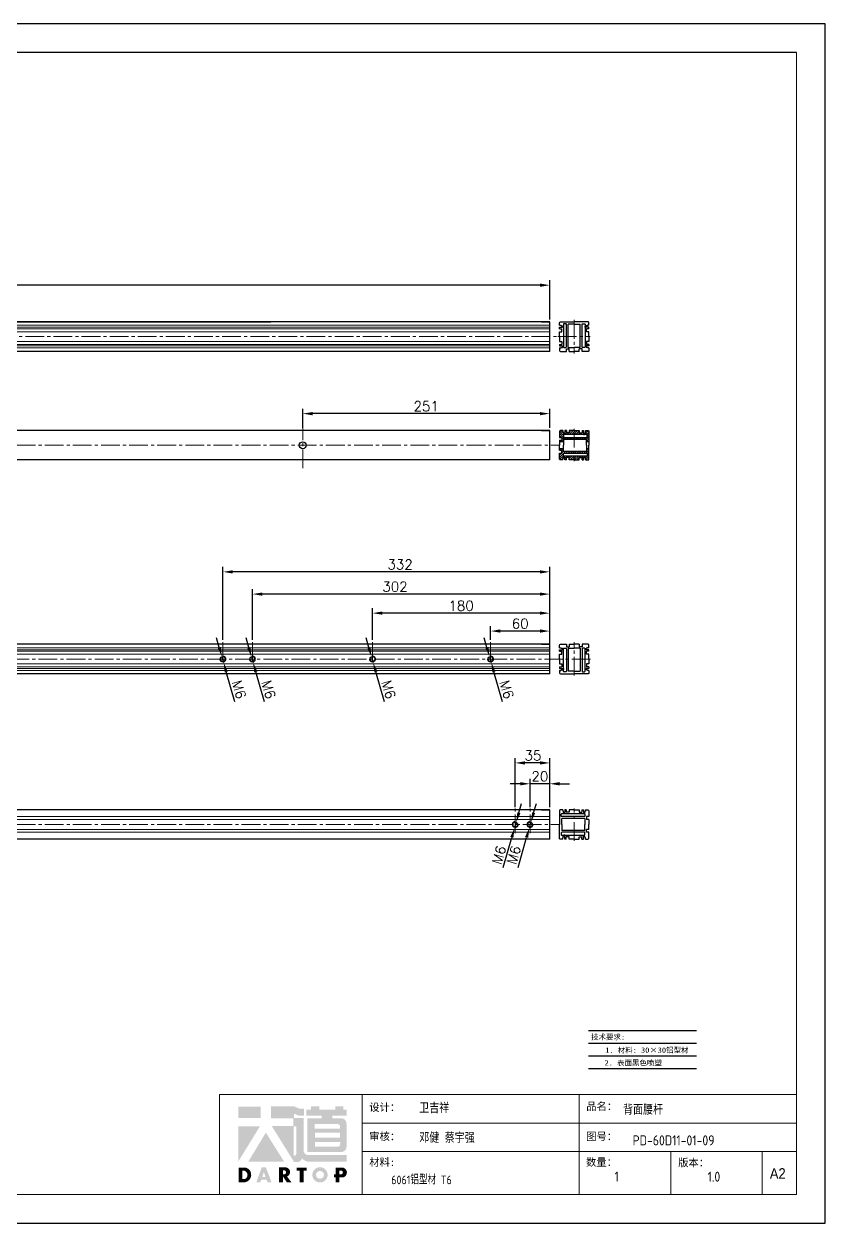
# Model space of a CAD drawing. Header units: millimetres. Extents: x -30327 to 34858, y 4015 to 75103.
# Drawn here: x 9854 to 10668, y 60062 to 61281 of the extents above; entities that cross this region are included whole.
import ezdxf
from ezdxf.enums import TextEntityAlignment as Align

# ---------------------------------------------------------------- set-up
doc = ezdxf.new("R2010")
doc.units = ezdxf.units.MM
doc.linetypes.add('CENTER2', pattern=[28.575, 19.05, -3.175, 3.175, -3.175])
doc.layers.add('A-TITLEBLOCK', color=7, linetype='Continuous', lineweight=18)
doc.layers.add('cen', color=1, linetype='CENTER2', lineweight=9)
for name, color, linetype in [('print', 30, 'Continuous'), ('red', 1, 'CENTER2'), ('yellow', 2, 'Continuous')]:
    doc.layers.add(name, color=color, linetype=linetype)
doc.styles.add('GB', font='GBENOR.SHX', dxfattribs={"bigfont": 'gbcbig.shx'})
doc.styles.add('HZ', font='')
doc.styles.add('SLDTEXTSTYLE0', font='simfang.ttf', dxfattribs={"bigfont": 'bigfont'})
doc.styles.add('SLDTEXTSTYLE1', font='Gothic.ttf', dxfattribs={"width": 0.913})
doc.styles.get("Standard").update_dxf_attribs({"font": 'txt', "bigfont": 'gbcbig.shx'})
doc.styles.get('HZ').set_extended_font_data('SimSun')
doc.dimstyles.new('1-4', dxfattribs={"dimscale": 4, "dimtxt": 2.5, "dimasz": 2.5, "dimexe": 1.25, "dimexo": 0.625, "dimtad": 1, "dimdsep": 46, "dimtxsty": 'Standard', "dimcen": 2.5, "dimadec": 0, "dimazin": 0, "dimtfac": 1, "dimtmove": 0, "dimatfit": 3, "dimfxl": 0, "dimarcsym": 0})

# ---------------------------------------------------------------- blocks, each defined once
blk = doc.blocks.new('*D441')
at = {"layer": 'Defpoints', "color": 0, "transparency": 16777216}
for p in [(9229.3, 61015.7), (10388.3, 60978.4), (9229.3, 60974.9)]:
    blk.add_point(p, dxfattribs=at)
at = {"layer": 'yellow', "color": 0, "lineweight": -2, "transparency": 16777216}
for p, q in [((9229.3, 60977.4), (9229.3, 61020.7)), ((10378.3, 61015.7), (9239.3, 61015.7)), ((10388.3, 60980.9), (10388.3, 61020.7))]:
    blk.add_line(p, q, dxfattribs=at)
at = {"layer": 'yellow', "color": 0, "transparency": 16777216}
for points in [[(9239.3, 61017.4), (9239.3, 61014), (9229.3, 61015.7)], [(10378.3, 61017.4), (10378.3, 61014), (10388.3, 61015.7)]]:
    blk.add_solid(points, dxfattribs=at)
at = {"layer": 'yellow', "color": 0, "lineweight": 9, "transparency": 16777216, "insert": (9740.1, 61029.9), "char_height": 10, "attachment_point": 5}
blk.add_mtext('1159\\S-0.3^ -0.5;', dxfattribs=at)
blk = doc.blocks.new('*D442')
at = {"layer": 'Defpoints', "color": 0, "transparency": 16777216}
for p in [(10368.3, 60508.7), (10368.3, 60482.3), (10388.3, 60482.3)]:
    blk.add_point(p, dxfattribs=at)
at = {"layer": 'yellow', "color": 0, "lineweight": -2, "transparency": 16777216}
for p, q in [((10368.3, 60484.8), (10368.3, 60513.7)), ((10388.3, 60484.8), (10388.3, 60513.7)), ((10358.3, 60508.7), (10348.3, 60508.7)), ((10388.3, 60508.7), (10368.3, 60508.7)), ((10398.3, 60508.7), (10408.3, 60508.7))]:
    blk.add_line(p, q, dxfattribs=at)
at = {"layer": 'yellow', "color": 0, "transparency": 16777216}
for points in [[(10358.3, 60510.4), (10358.3, 60507), (10368.3, 60508.7)], [(10398.3, 60510.4), (10398.3, 60507), (10388.3, 60508.7)]]:
    blk.add_solid(points, dxfattribs=at)
at = {"layer": 'yellow', "color": 0, "lineweight": 9, "transparency": 16777216, "insert": (10378.3, 60516.2), "char_height": 10, "attachment_point": 5}
blk.add_mtext('20', dxfattribs=at)
blk = doc.blocks.new('*D444')
at = {"layer": 'Defpoints', "color": 0, "transparency": 16777216}
for p in [(10137.3, 60885.1), (10137.3, 60868), (10388.3, 60868)]:
    blk.add_point(p, dxfattribs=at)
at = {"layer": 'yellow', "color": 0, "lineweight": -2, "transparency": 16777216}
for p, q in [((10137.3, 60870.5), (10137.3, 60890.1)), ((10378.3, 60885.1), (10147.3, 60885.1)), ((10388.3, 60870.5), (10388.3, 60890.1))]:
    blk.add_line(p, q, dxfattribs=at)
at = {"layer": 'yellow', "color": 0, "transparency": 16777216}
for points in [[(10147.3, 60886.7), (10147.3, 60883.4), (10137.3, 60885.1)], [(10378.3, 60886.7), (10378.3, 60883.4), (10388.3, 60885.1)]]:
    blk.add_solid(points, dxfattribs=at)
at = {"layer": 'yellow', "color": 0, "lineweight": 9, "transparency": 16777216, "insert": (10262.8, 60892.6), "char_height": 10, "attachment_point": 5}
blk.add_mtext('251', dxfattribs=at)
blk = doc.blocks.new('*D448')
at = {"layer": 'Defpoints', "color": 0, "transparency": 16777216}
for p in [(10369.3, 60469.5), (10367.6, 60463.8)]:
    blk.add_point(p, dxfattribs=at)
at = {"layer": 'yellow', "color": 0, "lineweight": -2, "transparency": 16777216}
for p, q in [((10372, 60479.1), (10374.8, 60488.8)), ((10369.3, 60469.5), (10367.6, 60463.8)), ((10356.1, 60423.7), (10364.8, 60454.2))]:
    blk.add_line(p, q, dxfattribs=at)
at = {"layer": 'yellow', "color": 0, "transparency": 16777216}
for points in [[(10370.4, 60479.6), (10373.6, 60478.7), (10369.3, 60469.5)], [(10363.2, 60454.6), (10366.4, 60453.7), (10367.6, 60463.8)]]:
    blk.add_solid(points, dxfattribs=at)
at = {"layer": 'yellow', "color": 0, "lineweight": 9, "transparency": 16777216, "insert": (10351.8, 60436.2), "char_height": 10, "attachment_point": 5, "rotation": 73.9112}
blk.add_mtext('M6', dxfattribs=at)
blk = doc.blocks.new('*D453')
at = {"layer": 'Defpoints', "color": 0, "transparency": 16777216}
for p in [(10086.3, 60701.6), (10086.3, 60652.7), (10388.3, 60650.6)]:
    blk.add_point(p, dxfattribs=at)
at = {"layer": 'yellow', "color": 0, "lineweight": -2, "transparency": 16777216}
for p, q in [((10086.3, 60655.2), (10086.3, 60706.6)), ((10378.3, 60701.6), (10096.3, 60701.6)), ((10388.3, 60653.1), (10388.3, 60706.6))]:
    blk.add_line(p, q, dxfattribs=at)
at = {"layer": 'yellow', "color": 0, "transparency": 16777216}
for points in [[(10096.3, 60703.2), (10096.3, 60699.9), (10086.3, 60701.6)], [(10378.3, 60703.2), (10378.3, 60699.9), (10388.3, 60701.6)]]:
    blk.add_solid(points, dxfattribs=at)
at = {"layer": 'yellow', "color": 0, "lineweight": 9, "transparency": 16777216, "insert": (10231.1, 60709.1), "char_height": 10, "attachment_point": 5}
blk.add_mtext('302', dxfattribs=at)
blk = doc.blocks.new('*D454')
at = {"layer": 'Defpoints', "color": 0, "transparency": 16777216}
for p in [(10085.2, 60637.8), (10086.9, 60632)]:
    blk.add_point(p, dxfattribs=at)
at = {"layer": 'yellow', "color": 0, "lineweight": -2, "transparency": 16777216}
for p, q in [((10082.5, 60647.4), (10079.7, 60657)), ((10085.2, 60637.8), (10086.9, 60632)), ((10098.4, 60592), (10089.7, 60622.4))]:
    blk.add_line(p, q, dxfattribs=at)
at = {"layer": 'yellow', "color": 0, "transparency": 16777216}
for points in [[(10084.1, 60647.8), (10080.9, 60646.9), (10085.2, 60637.8)], [(10091.3, 60622.9), (10088.1, 60621.9), (10086.9, 60632)]]:
    blk.add_solid(points, dxfattribs=at)
at = {"layer": 'yellow', "color": 0, "lineweight": 9, "transparency": 16777216, "insert": (10102.6, 60604.5), "char_height": 10, "attachment_point": 5, "rotation": 286.0888}
blk.add_mtext('M6', dxfattribs=at)
blk = doc.blocks.new('*D455')
at = {"layer": 'Defpoints', "color": 0, "transparency": 16777216}
for p in [(10056.3, 60724.2), (10056.3, 60652.7), (10388.3, 60650.6)]:
    blk.add_point(p, dxfattribs=at)
at = {"layer": 'yellow', "color": 0, "lineweight": -2, "transparency": 16777216}
for p, q in [((10056.3, 60655.2), (10056.3, 60729.2)), ((10378.3, 60724.2), (10066.3, 60724.2)), ((10388.3, 60653.1), (10388.3, 60729.2))]:
    blk.add_line(p, q, dxfattribs=at)
at = {"layer": 'yellow', "color": 0, "transparency": 16777216}
for points in [[(10066.3, 60725.8), (10066.3, 60722.5), (10056.3, 60724.2)], [(10378.3, 60725.8), (10378.3, 60722.5), (10388.3, 60724.2)]]:
    blk.add_solid(points, dxfattribs=at)
at = {"layer": 'yellow', "color": 0, "lineweight": 9, "transparency": 16777216, "insert": (10236.3, 60731.7), "char_height": 10, "attachment_point": 5}
blk.add_mtext('332', dxfattribs=at)
blk = doc.blocks.new('*D456')
at = {"layer": 'Defpoints', "color": 0, "transparency": 16777216}
for p in [(10055.2, 60637.8), (10056.9, 60632)]:
    blk.add_point(p, dxfattribs=at)
at = {"layer": 'yellow', "color": 0, "lineweight": -2, "transparency": 16777216}
for p, q in [((10052.5, 60647.4), (10049.7, 60657)), ((10055.2, 60637.8), (10056.9, 60632)), ((10068.4, 60592), (10059.7, 60622.4))]:
    blk.add_line(p, q, dxfattribs=at)
at = {"layer": 'yellow', "color": 0, "transparency": 16777216}
for points in [[(10054.1, 60647.8), (10050.9, 60646.9), (10055.2, 60637.8)], [(10061.3, 60622.9), (10058.1, 60621.9), (10056.9, 60632)]]:
    blk.add_solid(points, dxfattribs=at)
at = {"layer": 'yellow', "color": 0, "lineweight": 9, "transparency": 16777216, "insert": (10072.6, 60604.5), "char_height": 10, "attachment_point": 5, "rotation": 286.0888}
blk.add_mtext('M6', dxfattribs=at)
blk = doc.blocks.new('*D459')
at = {"layer": 'Defpoints', "color": 0, "transparency": 16777216}
for p in [(10353.3, 60529.9), (10353.3, 60482.3), (10388.3, 60482.3)]:
    blk.add_point(p, dxfattribs=at)
at = {"layer": 'yellow', "color": 0, "lineweight": -2, "transparency": 16777216}
for p, q in [((10353.3, 60484.8), (10353.3, 60534.9)), ((10378.3, 60529.9), (10363.3, 60529.9)), ((10388.3, 60484.8), (10388.3, 60534.9))]:
    blk.add_line(p, q, dxfattribs=at)
at = {"layer": 'yellow', "color": 0, "transparency": 16777216}
for points in [[(10363.3, 60531.6), (10363.3, 60528.2), (10353.3, 60529.9)], [(10378.3, 60531.6), (10378.3, 60528.2), (10388.3, 60529.9)]]:
    blk.add_solid(points, dxfattribs=at)
at = {"layer": 'yellow', "color": 0, "lineweight": 9, "transparency": 16777216, "insert": (10371.3, 60537.4), "char_height": 10, "attachment_point": 5}
blk.add_mtext('35', dxfattribs=at)
blk = doc.blocks.new('*D460')
at = {"layer": 'Defpoints', "color": 0, "transparency": 16777216}
for p in [(10354.3, 60469.5), (10352.6, 60463.8)]:
    blk.add_point(p, dxfattribs=at)
at = {"layer": 'yellow', "color": 0, "lineweight": -2, "transparency": 16777216}
for p, q in [((10357, 60479.1), (10359.8, 60488.8)), ((10354.3, 60469.5), (10352.6, 60463.8)), ((10341.1, 60423.7), (10349.8, 60454.2))]:
    blk.add_line(p, q, dxfattribs=at)
at = {"layer": 'yellow', "color": 0, "transparency": 16777216}
for points in [[(10355.4, 60479.6), (10358.6, 60478.7), (10354.3, 60469.5)], [(10348.2, 60454.6), (10351.4, 60453.7), (10352.6, 60463.8)]]:
    blk.add_solid(points, dxfattribs=at)
at = {"layer": 'yellow', "color": 0, "lineweight": 9, "transparency": 16777216, "insert": (10336.8, 60436.2), "char_height": 10, "attachment_point": 5, "rotation": 73.9112}
blk.add_mtext('M6', dxfattribs=at)
blk = doc.blocks.new('*D799')
at = {"layer": 'Defpoints', "color": 0, "transparency": 16777216}
for p in [(10328.3, 60664), (10328.3, 60652.7), (10388.3, 60647.1)]:
    blk.add_point(p, dxfattribs=at)
at = {"layer": 'yellow', "color": 0, "lineweight": -2, "transparency": 16777216}
for p, q in [((10328.3, 60655.2), (10328.3, 60669)), ((10378.3, 60664), (10338.3, 60664)), ((10388.3, 60649.6), (10388.3, 60669))]:
    blk.add_line(p, q, dxfattribs=at)
at = {"layer": 'yellow', "color": 0, "transparency": 16777216}
for points in [[(10338.3, 60665.7), (10338.3, 60662.3), (10328.3, 60664)], [(10378.3, 60665.7), (10378.3, 60662.3), (10388.3, 60664)]]:
    blk.add_solid(points, dxfattribs=at)
at = {"layer": 'yellow', "color": 0, "lineweight": 9, "transparency": 16777216, "insert": (10358.3, 60671.5), "char_height": 10, "attachment_point": 5}
blk.add_mtext('60', dxfattribs=at)
blk = doc.blocks.new('*D800')
at = {"layer": 'Defpoints', "color": 0, "transparency": 16777216}
for p in [(10327.2, 60637.8), (10328.9, 60632)]:
    blk.add_point(p, dxfattribs=at)
at = {"layer": 'yellow', "color": 0, "lineweight": -2, "transparency": 16777216}
for p, q in [((10324.5, 60647.4), (10321.7, 60657)), ((10327.2, 60637.8), (10328.9, 60632)), ((10340.4, 60592), (10331.7, 60622.4))]:
    blk.add_line(p, q, dxfattribs=at)
at = {"layer": 'yellow', "color": 0, "transparency": 16777216}
for points in [[(10326.1, 60647.8), (10322.9, 60646.9), (10327.2, 60637.8)], [(10333.3, 60622.9), (10330.1, 60621.9), (10328.9, 60632)]]:
    blk.add_solid(points, dxfattribs=at)
at = {"layer": 'yellow', "color": 0, "lineweight": 9, "transparency": 16777216, "insert": (10344.6, 60604.5), "char_height": 10, "attachment_point": 5, "rotation": 286.0888}
blk.add_mtext('M6', dxfattribs=at)
blk = doc.blocks.new('*D801')
at = {"layer": 'Defpoints', "color": 0, "transparency": 16777216}
for p in [(10208.3, 60682.2), (10208.3, 60652.7), (10388.3, 60647.1)]:
    blk.add_point(p, dxfattribs=at)
at = {"layer": 'yellow', "color": 0, "lineweight": -2, "transparency": 16777216}
for p, q in [((10208.3, 60655.2), (10208.3, 60687.2)), ((10388.3, 60649.6), (10388.3, 60687.2)), ((10378.3, 60682.2), (10218.3, 60682.2))]:
    blk.add_line(p, q, dxfattribs=at)
at = {"layer": 'yellow', "color": 0, "transparency": 16777216}
for points in [[(10218.3, 60683.9), (10218.3, 60680.6), (10208.3, 60682.2)], [(10378.3, 60683.9), (10378.3, 60680.6), (10388.3, 60682.2)]]:
    blk.add_solid(points, dxfattribs=at)
at = {"layer": 'yellow', "color": 0, "lineweight": 9, "transparency": 16777216, "insert": (10298.3, 60689.7), "char_height": 10, "attachment_point": 5}
blk.add_mtext('180', dxfattribs=at)
blk = doc.blocks.new('*D802')
at = {"layer": 'Defpoints', "color": 0, "transparency": 16777216}
for p in [(10207.2, 60637.8), (10208.9, 60632)]:
    blk.add_point(p, dxfattribs=at)
at = {"layer": 'yellow', "color": 0, "lineweight": -2, "transparency": 16777216}
for p, q in [((10204.5, 60647.4), (10201.7, 60657)), ((10207.2, 60637.8), (10208.9, 60632)), ((10220.4, 60592), (10211.7, 60622.4))]:
    blk.add_line(p, q, dxfattribs=at)
at = {"layer": 'yellow', "color": 0, "transparency": 16777216}
for points in [[(10206.1, 60647.8), (10202.9, 60646.9), (10207.2, 60637.8)], [(10213.3, 60622.9), (10210.1, 60621.9), (10208.9, 60632)]]:
    blk.add_solid(points, dxfattribs=at)
at = {"layer": 'yellow', "color": 0, "lineweight": 9, "transparency": 16777216, "insert": (10224.6, 60604.5), "char_height": 10, "attachment_point": 5, "rotation": 286.0888}
blk.add_mtext('M6', dxfattribs=at)
blk = doc.blocks.new('Dartop Logo')
at = {"true_color": 0xc40018}
h = blk.add_hatch(color=12, dxfattribs=at)
h.set_gradient(color1=(196, 0, 24), color2=(196, 0, 24), tint=1)
h.paths.add_polyline_path([(30.39, -3.87), (33.08, -5.04), (35.99, -5.04), (35.99, -1.19), (33.59, -1.19), (30.46, 0.05), (17.94, 0.05), (17.94, -6.46), (30.12, -6.46), (30.12, -6.59), (30.12, -10.75), (18.31, -10.75), (30.46, -30.31), (32.87, -30.31, 0.279375), (34.63, -28.6), (34.63, -28.51), (34.84, -28.51, 0.143145), (38.15, -30.2), (59.27, -30.2), (59.27, -26.49), (38.06, -26.49, -0.414214), (35.75, -24.18), (35.75, -6.26), (30.39, -6.26)])
h.paths.add_polyline_path([(30.25, -10.84), (31.8, -10.84), (31.8, -26.02, -0.088936), (30.9, -26.94), (30.24, -26.94)], flags=16)
h = blk.add_hatch(color=12, dxfattribs=at)
h.set_gradient(color1=(196, 0, 24), color2=(196, 0, 24), tint=1)
h.paths.add_polyline_path([(59.24, -1.73), (57.36, -1.73), (57.36, 0.06), (53.06, 0.06), (53.06, -1.64), (44.29, -1.64), (44.29, 0.15), (39.7, 0.15), (39.7, -1.67), (37.16, -1.67), (37.16, -4.97), (45.54, -4.97), (45.54, -6.42), (37.73, -6.42), (37.73, -24.88), (56.26, -24.88, 0.414214), (59.15, -21.99), (59.15, -9.35, 0.414214), (56.26, -6.46), (51.36, -6.46), (51.36, -5.03), (59.24, -5.03)])
h.paths.add_polyline_path([(54.21, -9.59, -0.414214), (55.66, -11.04), (55.66, -12.1), (41.79, -12.1), (41.79, -9.59)], flags=16)
h.paths.add_polyline_path([(55.57, -14.33), (55.57, -17.01), (41.88, -17.01), (41.88, -14.33)], flags=16)
h.paths.add_polyline_path([(55.75, -19.43), (55.75, -20.57, -0.414214), (54.3, -22.02), (41.88, -22.02), (41.88, -19.43)], flags=16)
h = blk.add_hatch(color=12, dxfattribs=at)
h.set_gradient(color1=(196, 0, 24), color2=(196, 0, 24), tint=1)
h.paths.add_polyline_path([(12.18, 0), (0, 0), (0, -6.37), (12.18, -6.37)])
h = blk.add_hatch(color=12, dxfattribs=at)
h.set_gradient(color1=(196, 0, 24), color2=(196, 0, 24), tint=1)
h.paths.add_polyline_path([(11.79, -10.83), (0.03, -10.83), (0.03, -30.03)])
h = blk.add_hatch(color=12, dxfattribs=at)
h.set_gradient(color1=(196, 0, 24), color2=(196, 0, 24), tint=1)
h.paths.add_polyline_path([(15.05, -14.31), (5.44, -30.15), (25.01, -30.15)])
at = {"true_color": 0x646464}
h = blk.add_hatch(color=251, dxfattribs=at)
h.set_gradient(color1=(100, 100, 100), color2=(100, 100, 100), tint=1)
h.paths.add_polyline_path([(4.15, -33.43), (0.11, -33.43), (0.11, -41.5), (3.51, -41.5, 0.793016)])
h.paths.add_polyline_path([(3.57, -39.73), (2.16, -39.73), (2.16, -35.19), (3.42, -35.19, -0.671361)], flags=16)
h = blk.add_hatch(color=251, dxfattribs=at)
h.set_gradient(color1=(100, 100, 100), color2=(100, 100, 100), tint=1)
h.paths.add_polyline_path([(15.08, -33.36), (12.78, -33.36), (9.82, -41.51), (12, -41.51), (12.51, -40.06), (15.46, -40.06), (15.99, -41.52), (18.19, -41.52)])
h.paths.add_polyline_path([(14.9, -38.51), (13.07, -38.51), (13.97, -35.95)], flags=16)
h = blk.add_hatch(color=251, dxfattribs=at)
h.set_gradient(color1=(100, 100, 100), color2=(100, 100, 100), tint=1)
h.paths.add_polyline_path([(26.27, -33.36), (22.3, -33.36), (22.3, -41.51), (24.4, -41.51), (24.4, -38.28), (26.55, -41.54), (29.09, -41.54), (26.61, -38.3, 0.744055)])
h.paths.add_polyline_path([(24.38, -37.08), (24.38, -34.94), (25.32, -34.94, -0.796809), (25.3, -37.08)], flags=16)
h = blk.add_hatch(color=251, dxfattribs=at)
h.set_gradient(color1=(100, 100, 100), color2=(100, 100, 100), tint=1)
h.paths.add_polyline_path([(37.44, -33.4), (31.88, -33.4), (31.88, -35.16), (33.61, -35.16), (33.61, -41.52), (35.69, -41.52), (35.69, -35.16), (37.44, -35.16)])
h = blk.add_hatch(color=251, dxfattribs=at)
h.set_gradient(color1=(100, 100, 100), color2=(100, 100, 100), tint=1)
h.paths.add_polyline_path([(40.46, -37.41, 1), (48.83, -37.41, 1)])
h.paths.add_polyline_path([(46.8, -37.41, -1), (42.5, -37.41, -1)], flags=16)
h = blk.add_hatch(color=251, dxfattribs=at)
h.set_gradient(color1=(100, 100, 100), color2=(100, 100, 100), tint=1)
h.paths.add_polyline_path([(56.85, -33.38), (56.73, -33.38), (53.19, -33.38), (53.19, -37.19), (52.26, -37.19), (52.26, -38.73), (53.18, -38.73), (53.18, -41.5), (55.24, -41.5), (55.24, -38.72), (57.51, -38.72, 0.812304)])
h.paths.add_polyline_path([(55.21, -37.18), (55.21, -35.05), (56.39, -35.05, -0.778213), (56.27, -37.18)], flags=16)
blk = doc.blocks.new('DT-A2-TITLE')
for p, q in [((594, 420), (0, 420)), ((594, 0), (594, 420)), ((584, 410), (10, 410))]:
    blk.add_line(p, q)
at = {"layer": 'A-TITLEBLOCK', "color": 7}
for p, q in [((584, 410), (584, 10)), ((594, 0), (594, 297)), ((382, 10), (382, 45)), ((584, 45), (382, 45)), ((432, 45), (432, 10)), ((508, 45), (508, 10)), ((584, 35), (432, 35)), ((432, 25), (584.08, 25)), ((540, 10), (540, 25)), ((572, 10), (572, 25)), ((10, 10), (584, 10)), ((0, 0), (594, 0))]:
    blk.add_line(p, q, dxfattribs=at)
at = {"layer": 'A-TITLEBLOCK', "xscale": 0.6400000000000001, "yscale": 0.6400000000000001, "zscale": 0.6400000000000001}
blk.add_blockref('Dartop Logo', (388.65, 40.81), dxfattribs=at)
at = {"style": 'GB'}
for tag, p, height in [('#设计', (451.96, 38.52), 3.5), ('#品名', (523.32, 37.95), 3.5), ('#审核', (451.99, 28.1), 3.5), ('#图号', (526.67, 27.2), 3.5), ('#材料说明', (442.15, 13.59), 3), ('#数量', (520.33, 14.51), 3.5), ('#版本', (552.92, 14.47), 3.5)]:
    blk.add_attdef(tag, p, '', height=height, dxfattribs=at)
at = {"layer": 'A-TITLEBLOCK', "color": 7, "attachment_point": 1}
for s, insert, char_height, style in [('设计：', (434.47, 41.87), 2.646, 'SLDTEXTSTYLE0'), ('品名：', (510.43, 42.19), 2.646, 'SLDTEXTSTYLE0'), ('审核：', (434.47, 31.64), 2.646, 'SLDTEXTSTYLE0'), ('图号：', (510.4, 31.66), 2.646, 'SLDTEXTSTYLE0'), ('材料:', (434.47, 22.62), 2.646, 'SLDTEXTSTYLE0'), ('数量：', (510.35, 22.64), 2.646, 'SLDTEXTSTYLE0'), ('版本：', (542.59, 22.48), 2.646, 'SLDTEXTSTYLE0'), ('A2', (574.7, 19.21), 3.704, 'SLDTEXTSTYLE1')]:
    blk.add_mtext(s, dxfattribs=dict(at, insert=insert, char_height=char_height, style=style))

msp = doc.modelspace()

# ---------------------------------------------------------------- hatches: boundary and pattern name
at = {"layer": 'yellow', "lineweight": 9}
h = msp.add_hatch(dxfattribs=at)
h.set_pattern_fill('ANSI31', color=256, scale=0.5, angle=360, style=0)
h.set_pattern_definition([(45, (9587.8436, 60063.8308), (-1.122532, 1.122532), [])])
h.paths.add_polyline_path([(10402.2295, 60863.4615, -0.414213562), (10402.7295, 60863.9615), (10403.7295, 60863.9615), (10413.2295, 60863.9615), (10413.2295, 60867.9615), (10408.2295, 60867.9615), (10408.2295, 60865.4615), (10405.2295, 60865.4615), (10405.2295, 60867.9615), (10403.7295, 60867.9615), (10403.7295, 60864.9615), (10402.2295, 60864.9615), (10402.2295, 60865.4615), (10402.2295, 60865.9615, 0.414213562), (10401.7295, 60866.4615), (10401.7295, 60867.9615), (10399.2295, 60867.9615, 0.414213562), (10398.2295, 60866.9615), (10398.2295, 60860.9615), (10400.7295, 60860.9615), (10400.7295, 60857.9615), (10398.2295, 60857.9615), (10398.2295, 60856.4615), (10402.2295, 60856.4615), (10402.2295, 60857.9615), (10402.2295, 60858.9615), (10413.2295, 60858.9615), (10413.2295, 60860.9615), (10402.7295, 60860.9615, -0.414213562), (10402.2295, 60861.4615)])
h.paths.add_polyline_path([(10428.2295, 60866.9615, 0.414213562), (10427.2295, 60867.9615), (10424.7295, 60867.9615), (10424.7295, 60866.4615, 0.414213562), (10424.2295, 60865.9615), (10424.2295, 60865.4615), (10424.2295, 60864.9615), (10422.7295, 60864.9615), (10422.7295, 60867.9615), (10421.2295, 60867.9615), (10421.2295, 60865.4615), (10418.2295, 60865.4615), (10418.2295, 60867.9615), (10413.2295, 60867.9615), (10413.2295, 60863.9615), (10425.7295, 60863.9615, -0.414213562), (10426.2295, 60863.4615), (10426.2295, 60861.4615, -0.414213562), (10425.7295, 60860.9615), (10413.2295, 60860.9615), (10413.2295, 60858.9615), (10425.7295, 60858.9615), (10425.7295, 60856.4615), (10428.2295, 60856.4615)])
h.paths.add_polyline_path([(10428.2295, 60849.4615), (10425.7295, 60849.4615), (10425.7295, 60846.9615), (10413.2295, 60846.9615), (10413.2295, 60844.9615), (10425.7295, 60844.9615, -0.414213562), (10426.2295, 60844.4615), (10426.2295, 60842.4615, -0.414213562), (10425.7295, 60841.9615), (10413.2295, 60841.9615), (10413.2295, 60837.9615), (10418.2295, 60837.9615), (10418.2295, 60840.4615), (10421.2295, 60840.4615), (10421.2295, 60837.9615), (10422.7295, 60837.9615), (10422.7295, 60840.9615), (10424.2295, 60840.9615), (10424.2295, 60840.4615), (10424.2295, 60839.9615, 0.414213562), (10424.7295, 60839.4615), (10424.7295, 60837.9615), (10427.2295, 60837.9615, 0.414213562), (10428.2295, 60838.9615)])
h.paths.add_polyline_path([(10413.2295, 60841.9615), (10402.7295, 60841.9615, -0.414213562), (10402.2295, 60842.4615), (10402.2295, 60844.4615, -0.414213562), (10402.7295, 60844.9615), (10413.2295, 60844.9615), (10413.2295, 60846.9615), (10402.2295, 60846.9615), (10402.2295, 60847.9615), (10402.2295, 60849.4615), (10398.2295, 60849.4615), (10398.2295, 60847.9615), (10400.7295, 60847.9615), (10400.7295, 60844.9615), (10398.2295, 60844.9615), (10398.2295, 60838.9615, 0.414213562), (10399.2295, 60837.9615), (10401.7295, 60837.9615), (10401.7295, 60839.4615, 0.414213562), (10402.2295, 60839.9615), (10402.2295, 60840.4615), (10402.2295, 60840.9615), (10403.7295, 60840.9615), (10403.7295, 60837.9615), (10405.2295, 60837.9615), (10405.2295, 60840.4615), (10408.2295, 60840.4615), (10408.2295, 60837.9615), (10413.2295, 60837.9615)])

# ---------------------------------------------------------------- linework, layer by layer
for p, q in [((9229.3065, 60978.4163), (10105.0049, 60978.4163)), ((10388.3065, 60978.4163), (9512.608, 60978.4163)), ((10379.8212, 60978.4163), (10388.3065, 60978.4163)), ((10388.3065, 60948.4163), (10388.3065, 60978.4163)), ((10388.3065, 60948.4163), (10388.3065, 60978.4163)), ((10398.2295, 60974.9163), (10399.7295, 60974.9163)), ((10398.2295, 60972.9163), (10401.2295, 60972.9163)), ((10398.2295, 60971.4163), (10398.2295, 60972.9163)), ((10398.2295, 60971.4163), (10400.7295, 60971.4163)), ((10398.2295, 60968.4163), (10400.7295, 60968.4163)), ((10398.2295, 60963.4163), (10398.2295, 60968.4163)), ((10400.7295, 60974.4163), (10401.2295, 60974.4163)), ((10400.7295, 60968.4163), (10400.7295, 60971.4163)), ((10401.2295, 60972.9163), (10401.2295, 60974.4163)), ((10402.2295, 60972.9163), (10402.2295, 60973.9163)), ((10413.2295, 60975.9163), (10407.2295, 60975.9163)), ((10413.2295, 60975.9163), (10419.2295, 60975.9163)), ((10424.2295, 60972.9163), (10424.2295, 60973.9163)), ((10425.2295, 60972.9163), (10425.2295, 60974.4163)), ((10425.7295, 60974.4163), (10425.2295, 60974.4163)), ((10428.2295, 60972.9163), (10425.2295, 60972.9163)), ((10428.2295, 60971.4163), (10425.7295, 60971.4163)), ((10425.7295, 60968.4163), (10425.7295, 60971.4163)), ((10428.2295, 60968.4163), (10425.7295, 60968.4163)), ((10428.2295, 60974.9163), (10426.7295, 60974.9163)), ((10428.2295, 60971.4163), (10428.2295, 60972.9163)), ((10428.2295, 60963.4163), (10428.2295, 60968.4163)), ((10398.2295, 60963.4163), (10398.2295, 60958.4163)), ((10398.2295, 60958.4163), (10400.7295, 60958.4163)), ((10398.2295, 60955.4163), (10400.7295, 60955.4163)), ((10398.2295, 60955.4163), (10398.2295, 60953.9163)), ((10398.2295, 60953.9163), (10401.2295, 60953.9163)), ((10398.2295, 60951.9163), (10399.7295, 60951.9163)), ((10400.7295, 60958.4163), (10400.7295, 60955.4163)), ((10400.7295, 60952.4163), (10401.2295, 60952.4163)), ((10401.2295, 60953.9163), (10401.2295, 60952.4163)), ((10402.2295, 60953.9163), (10402.2295, 60952.9163)), ((10407.2295, 60952.4163), (10408.2295, 60952.4163)), ((10408.2295, 60952.4163), (10413.2295, 60952.4163)), ((10418.2295, 60952.4163), (10413.2295, 60952.4163)), ((10419.2295, 60952.4163), (10418.2295, 60952.4163)), ((10424.2295, 60953.9163), (10424.2295, 60952.9163)), ((10428.2295, 60953.9163), (10425.2295, 60953.9163)), ((10425.2295, 60953.9163), (10425.2295, 60952.4163)), ((10425.7295, 60952.4163), (10425.2295, 60952.4163)), ((10425.7295, 60958.4163), (10425.7295, 60955.4163)), ((10428.2295, 60958.4163), (10425.7295, 60958.4163)), ((10428.2295, 60955.4163), (10425.7295, 60955.4163)), ((10428.2295, 60951.9163), (10426.7295, 60951.9163)), ((10428.2295, 60963.4163), (10428.2295, 60958.4163)), ((10428.2295, 60955.4163), (10428.2295, 60953.9163)), ((10388.3065, 60948.4163), (9512.608, 60948.4163)), ((10405.2295, 60950.9163), (10408.2295, 60950.9163)), ((10408.2295, 60948.4163), (10413.2295, 60948.4163)), ((10418.2295, 60948.4163), (10413.2295, 60948.4163)), ((10421.2295, 60950.9163), (10418.2295, 60950.9163)), ((10388.3065, 60867.9615), (9446.608, 60867.9615)), ((10379.8212, 60867.9615), (10388.3065, 60867.9615)), ((10388.3065, 60837.9615), (10388.3065, 60867.9615)), ((10388.3065, 60837.9615), (10388.3065, 60867.9615)), ((10401.7295, 60867.9615), (10401.7295, 60866.4615)), ((10403.7295, 60867.9615), (10403.7295, 60864.9615)), ((10405.2295, 60867.9615), (10403.7295, 60867.9615)), ((10405.2295, 60867.9615), (10405.2295, 60865.4615)), ((10408.2295, 60867.9615), (10408.2295, 60865.4615)), ((10413.2295, 60867.9615), (10408.2295, 60867.9615)), ((10413.2295, 60867.9615), (10418.2295, 60867.9615)), ((10418.2295, 60867.9615), (10418.2295, 60865.4615)), ((10421.2295, 60867.9615), (10422.7295, 60867.9615)), ((10421.2295, 60867.9615), (10421.2295, 60865.4615)), ((10422.7295, 60867.9615), (10422.7295, 60864.9615)), ((10424.7295, 60867.9615), (10424.7295, 60866.4615)), ((10398.2295, 60857.9615), (10398.2295, 60852.9615)), ((10402.2295, 60856.4615), (10398.2295, 60856.4615)), ((10400.7295, 60860.9615), (10400.7295, 60857.9615)), ((10402.2295, 60865.4615), (10402.2295, 60864.9615)), ((10403.7295, 60864.9615), (10402.2295, 60864.9615)), ((10402.2295, 60858.9615), (10402.2295, 60857.9615)), ((10402.2295, 60857.9615), (10402.2295, 60852.9615)), ((10403.7295, 60863.9615), (10402.7295, 60863.9615)), ((10408.2295, 60865.4615), (10405.2295, 60865.4615)), ((10418.2295, 60865.4615), (10421.2295, 60865.4615)), ((10422.7295, 60864.9615), (10424.2295, 60864.9615)), ((10422.7295, 60863.9615), (10423.7295, 60863.9615)), ((10424.2295, 60865.4615), (10424.2295, 60864.9615)), ((10425.7295, 60852.9615), (10425.7295, 60858.9615)), ((10428.2295, 60856.4615), (10425.7295, 60856.4615)), ((10398.2295, 60847.9615), (10398.2295, 60852.9615)), ((10402.2295, 60849.4615), (10398.2295, 60849.4615)), ((10400.7295, 60844.9615), (10400.7295, 60847.9615)), ((10402.2295, 60847.9615), (10402.2295, 60852.9615)), ((10402.2295, 60846.9615), (10402.2295, 60847.9615)), ((10403.7295, 60841.9615), (10402.7295, 60841.9615)), ((10422.7295, 60841.9615), (10423.7295, 60841.9615)), ((10425.7295, 60852.9615), (10425.7295, 60846.9615)), ((10428.2295, 60849.4615), (10425.7295, 60849.4615)), ((10388.3065, 60837.9615), (9446.608, 60837.9615)), ((10401.7295, 60837.9615), (10401.7295, 60839.4615)), ((10402.2295, 60840.4615), (10402.2295, 60840.9615)), ((10403.7295, 60840.9615), (10402.2295, 60840.9615)), ((10403.7295, 60837.9615), (10403.7295, 60840.9615)), ((10405.2295, 60837.9615), (10403.7295, 60837.9615)), ((10408.2295, 60840.4615), (10405.2295, 60840.4615)), ((10405.2295, 60837.9615), (10405.2295, 60840.4615)), ((10408.2295, 60837.9615), (10408.2295, 60840.4615)), ((10413.2295, 60837.9615), (10408.2295, 60837.9615)), ((10413.2295, 60837.9615), (10418.2295, 60837.9615)), ((10418.2295, 60840.4615), (10421.2295, 60840.4615)), ((10418.2295, 60837.9615), (10418.2295, 60840.4615)), ((10421.2295, 60837.9615), (10421.2295, 60840.4615)), ((10421.2295, 60837.9615), (10422.7295, 60837.9615)), ((10422.7295, 60837.9615), (10422.7295, 60840.9615)), ((10422.7295, 60840.9615), (10424.2295, 60840.9615)), ((10424.2295, 60840.4615), (10424.2295, 60840.9615)), ((10424.7295, 60837.9615), (10424.7295, 60839.4615)), ((10388.3065, 60650.5531), (9411.608, 60650.5531)), ((10379.8212, 60650.5531), (10388.3065, 60650.5531)), ((10388.3065, 60620.5531), (10388.3065, 60650.5531)), ((10388.3065, 60620.5531), (10388.3065, 60650.5531)), ((10398.2295, 60647.0531), (10399.7295, 60647.0531)), ((10405.2295, 60648.0531), (10408.2295, 60648.0531)), ((10408.2295, 60650.5531), (10413.2295, 60650.5531)), ((10418.2295, 60650.5531), (10413.2295, 60650.5531)), ((10421.2295, 60648.0531), (10418.2295, 60648.0531)), ((10428.2295, 60647.0531), (10426.7295, 60647.0531)), ((10398.2295, 60645.0531), (10401.2295, 60645.0531)), ((10398.2295, 60643.5531), (10398.2295, 60645.0531)), ((10398.2295, 60643.5531), (10400.7295, 60643.5531)), ((10398.2295, 60640.5531), (10400.7295, 60640.5531)), ((10398.2295, 60635.5531), (10398.2295, 60640.5531)), ((10398.2295, 60635.5531), (10398.2295, 60630.5531)), ((10400.7295, 60646.5531), (10401.2295, 60646.5531)), ((10400.7295, 60640.5531), (10400.7295, 60643.5531)), ((10401.2295, 60645.0531), (10401.2295, 60646.5531)), ((10402.2295, 60645.0531), (10402.2295, 60646.0531)), ((10407.2295, 60646.5531), (10408.2295, 60646.5531)), ((10408.2295, 60646.5531), (10413.2295, 60646.5531)), ((10418.2295, 60646.5531), (10413.2295, 60646.5531)), ((10419.2295, 60646.5531), (10418.2295, 60646.5531)), ((10424.2295, 60645.0531), (10424.2295, 60646.0531)), ((10425.2295, 60645.0531), (10425.2295, 60646.5531)), ((10425.7295, 60646.5531), (10425.2295, 60646.5531)), ((10428.2295, 60645.0531), (10425.2295, 60645.0531)), ((10425.7295, 60640.5531), (10425.7295, 60643.5531)), ((10428.2295, 60643.5531), (10425.7295, 60643.5531)), ((10428.2295, 60640.5531), (10425.7295, 60640.5531)), ((10428.2295, 60643.5531), (10428.2295, 60645.0531)), ((10428.2295, 60635.5531), (10428.2295, 60640.5531)), ((10428.2295, 60635.5531), (10428.2295, 60630.5531)), ((10398.2295, 60630.5531), (10400.7295, 60630.5531)), ((10398.2295, 60627.5531), (10398.2295, 60626.0531)), ((10398.2295, 60627.5531), (10400.7295, 60627.5531)), ((10398.2295, 60626.0531), (10401.2295, 60626.0531)), ((10398.2295, 60624.0531), (10399.7295, 60624.0531)), ((10400.7295, 60630.5531), (10400.7295, 60627.5531)), ((10400.7295, 60624.5531), (10401.2295, 60624.5531)), ((10401.2295, 60626.0531), (10401.2295, 60624.5531)), ((10402.2295, 60626.0531), (10402.2295, 60625.0531)), ((10413.2295, 60623.0531), (10407.2295, 60623.0531)), ((10413.2295, 60623.0531), (10419.2295, 60623.0531)), ((10424.2295, 60626.0531), (10424.2295, 60625.0531)), ((10425.2295, 60626.0531), (10425.2295, 60624.5531)), ((10428.2295, 60626.0531), (10425.2295, 60626.0531)), ((10425.7295, 60624.5531), (10425.2295, 60624.5531)), ((10425.7295, 60630.5531), (10425.7295, 60627.5531)), ((10428.2295, 60630.5531), (10425.7295, 60630.5531)), ((10428.2295, 60627.5531), (10425.7295, 60627.5531)), ((10428.2295, 60624.0531), (10426.7295, 60624.0531)), ((10428.2295, 60627.5531), (10428.2295, 60626.0531)), ((10388.3065, 60620.5531), (9411.608, 60620.5531)), ((10388.3065, 60482.3222), (9446.608, 60482.3222)), ((10379.8212, 60482.3222), (10388.3065, 60482.3222)), ((10388.3065, 60452.3222), (10388.3065, 60482.3222)), ((10388.3065, 60452.3222), (10388.3065, 60482.3222)), ((10401.6095, 60482.3222), (10401.6095, 60480.8222)), ((10402.1095, 60479.8222), (10402.1095, 60479.3222)), ((10403.6095, 60479.3222), (10402.1095, 60479.3222)), ((10403.6095, 60478.3222), (10402.6095, 60478.3222)), ((10403.6095, 60482.3222), (10403.6095, 60479.3222)), ((10405.1095, 60482.3222), (10403.6095, 60482.3222)), ((10405.1095, 60482.3222), (10405.1095, 60479.8222)), ((10408.1095, 60479.8222), (10405.1095, 60479.8222)), ((10408.1095, 60482.3222), (10408.1095, 60479.8222)), ((10413.1095, 60482.3222), (10408.1095, 60482.3222)), ((10413.1095, 60482.3222), (10418.1095, 60482.3222)), ((10418.1095, 60482.3222), (10418.1095, 60479.8222)), ((10418.1095, 60479.8222), (10421.1095, 60479.8222)), ((10421.1095, 60482.3222), (10421.1095, 60479.8222)), ((10421.1095, 60482.3222), (10422.6095, 60482.3222)), ((10422.6095, 60482.3222), (10422.6095, 60479.3222)), ((10422.6095, 60479.3222), (10424.1095, 60479.3222)), ((10422.6095, 60478.3222), (10423.6095, 60478.3222)), ((10424.1095, 60479.8222), (10424.1095, 60479.3222)), ((10424.6095, 60482.3222), (10424.6095, 60480.8222)), ((10400.6095, 60467.3222), (10400.6095, 60473.3222)), ((10400.6095, 60467.3222), (10400.6095, 60461.3222)), ((10424.1095, 60473.3222), (10424.1095, 60472.3222)), ((10424.1095, 60472.3222), (10424.1095, 60467.3222)), ((10424.1095, 60462.3222), (10424.1095, 60467.3222)), ((10425.6095, 60475.3222), (10425.6095, 60472.3222)), ((10428.1095, 60472.3222), (10428.1095, 60467.3222)), ((10428.1095, 60462.3222), (10428.1095, 60467.3222)), ((10388.3065, 60452.3222), (9446.608, 60452.3222)), ((10401.6095, 60452.3222), (10401.6095, 60453.8222)), ((10403.6095, 60455.3222), (10402.1095, 60455.3222)), ((10402.1095, 60454.8222), (10402.1095, 60455.3222)), ((10403.6095, 60456.3222), (10402.6095, 60456.3222)), ((10403.6095, 60452.3222), (10403.6095, 60455.3222)), ((10405.1095, 60452.3222), (10403.6095, 60452.3222)), ((10408.1095, 60454.8222), (10405.1095, 60454.8222)), ((10405.1095, 60452.3222), (10405.1095, 60454.8222)), ((10408.1095, 60452.3222), (10408.1095, 60454.8222)), ((10413.1095, 60452.3222), (10408.1095, 60452.3222)), ((10413.1095, 60452.3222), (10418.1095, 60452.3222)), ((10418.1095, 60454.8222), (10421.1095, 60454.8222)), ((10418.1095, 60452.3222), (10418.1095, 60454.8222)), ((10421.1095, 60452.3222), (10421.1095, 60454.8222)), ((10421.1095, 60452.3222), (10422.6095, 60452.3222)), ((10422.6095, 60456.3222), (10423.6095, 60456.3222)), ((10422.6095, 60452.3222), (10422.6095, 60455.3222)), ((10422.6095, 60455.3222), (10424.1095, 60455.3222)), ((10424.1095, 60461.3222), (10424.1095, 60462.3222)), ((10424.1095, 60454.8222), (10424.1095, 60455.3222)), ((10424.6095, 60452.3222), (10424.6095, 60453.8222)), ((10425.6095, 60459.3222), (10425.6095, 60462.3222))]:
    msp.add_line(p, q)
at = {"lineweight": 9}
for p, q in [((9229.3065, 60974.9163), (10388.3065, 60974.9163)), ((9229.3065, 60972.9163), (10388.3065, 60972.9163)), ((9512.608, 60971.4163), (10388.3065, 60971.4163)), ((9512.608, 60968.4163), (10388.3065, 60968.4163)), ((9229.3065, 60953.9163), (10388.3065, 60953.9163)), ((9229.3065, 60951.9163), (10388.3065, 60951.9163)), ((9512.608, 60958.4163), (10388.3065, 60958.4163)), ((9512.608, 60955.4163), (10388.3065, 60955.4163)), ((9229.3065, 60647.0531), (10388.3065, 60647.0531)), ((9229.3065, 60645.0531), (10388.3065, 60645.0531)), ((9411.608, 60643.5531), (10388.3065, 60643.5531)), ((9411.608, 60640.5531), (10388.3065, 60640.5531)), ((9229.3065, 60626.0531), (10388.3065, 60626.0531)), ((9229.3065, 60624.0531), (10388.3065, 60624.0531)), ((9411.608, 60630.5531), (10388.3065, 60630.5531)), ((9411.608, 60627.5531), (10388.3065, 60627.5531)), ((9446.608, 60475.3222), (10388.3065, 60475.3222)), ((9446.608, 60472.3222), (10388.3065, 60472.3222)), ((9446.608, 60462.3222), (10388.3065, 60462.3222)), ((9446.608, 60459.3222), (10388.3065, 60459.3222))]:
    msp.add_line(p, q, dxfattribs=at)
for points in [[(10398.2295, 60974.9163), (10398.2295, 60977.4163, -0.414213562), (10399.2295, 60978.4163), (10413.2295, 60978.4163)], [(10428.2295, 60974.9163), (10428.2295, 60977.4163, 0.414213562), (10427.2295, 60978.4163), (10413.2295, 60978.4163)], [(10399.7295, 60974.9163), (10399.7295, 60974.9163, 0.414213562), (10400.2295, 60974.4163), (10400.7295, 60974.4163)], [(10426.7295, 60974.9163), (10426.7295, 60974.9163, -0.414213562), (10426.2295, 60974.4163), (10425.7295, 60974.4163)], [(10398.2295, 60951.9163), (10398.2295, 60949.4163, 0.414213562), (10399.2295, 60948.4163), (10405.2295, 60948.4163)], [(10399.7295, 60951.9163), (10399.7295, 60951.9163, -0.414213562), (10400.2295, 60952.4163), (10400.7295, 60952.4163)], [(10428.2295, 60951.9163), (10428.2295, 60949.4163, -0.414213562), (10427.2295, 60948.4163), (10421.2295, 60948.4163)], [(10426.7295, 60951.9163), (10426.7295, 60951.9163, 0.414213562), (10426.2295, 60952.4163), (10425.7295, 60952.4163)], [(10401.7295, 60867.9615), (10399.2295, 60867.9615, 0.414213562), (10398.2295, 60866.9615), (10398.2295, 60860.9615)], [(10401.7295, 60866.4615), (10401.7295, 60866.4615, -0.414213562), (10402.2295, 60865.9615), (10402.2295, 60865.4615)], [(10424.7295, 60866.4615), (10424.7295, 60866.4615, 0.414213562), (10424.2295, 60865.9615), (10424.2295, 60865.4615)], [(10424.7295, 60867.9615), (10427.2295, 60867.9615, -0.414213562), (10428.2295, 60866.9615), (10428.2295, 60852.9615)], [(10401.7295, 60837.9615), (10399.2295, 60837.9615, -0.414213562), (10398.2295, 60838.9615), (10398.2295, 60844.9615)], [(10424.7295, 60837.9615), (10427.2295, 60837.9615, 0.414213562), (10428.2295, 60838.9615), (10428.2295, 60852.9615)], [(10401.7295, 60839.4615), (10401.7295, 60839.4615, 0.414213562), (10402.2295, 60839.9615), (10402.2295, 60840.4615)], [(10424.7295, 60839.4615), (10424.7295, 60839.4615, -0.414213562), (10424.2295, 60839.9615), (10424.2295, 60840.4615)], [(10398.2295, 60647.0531), (10398.2295, 60649.5531, -0.414213562), (10399.2295, 60650.5531), (10405.2295, 60650.5531)], [(10399.7295, 60647.0531), (10399.7295, 60647.0531, 0.414213562), (10400.2295, 60646.5531), (10400.7295, 60646.5531)], [(10428.2295, 60647.0531), (10428.2295, 60649.5531, 0.414213562), (10427.2295, 60650.5531), (10421.2295, 60650.5531)], [(10426.7295, 60647.0531), (10426.7295, 60647.0531, -0.414213562), (10426.2295, 60646.5531), (10425.7295, 60646.5531)], [(10398.2295, 60624.0531), (10398.2295, 60621.5531, 0.414213562), (10399.2295, 60620.5531), (10413.2295, 60620.5531)], [(10399.7295, 60624.0531), (10399.7295, 60624.0531, -0.414213562), (10400.2295, 60624.5531), (10400.7295, 60624.5531)], [(10428.2295, 60624.0531), (10428.2295, 60621.5531, -0.414213562), (10427.2295, 60620.5531), (10413.2295, 60620.5531)], [(10426.7295, 60624.0531), (10426.7295, 60624.0531, 0.414213562), (10426.2295, 60624.5531), (10425.7295, 60624.5531)], [(10401.6095, 60482.3222), (10399.1095, 60482.3222, 0.414213562), (10398.1095, 60481.3222), (10398.1095, 60467.3222)], [(10401.6095, 60480.8222), (10401.6095, 60480.8222, -0.414213562), (10402.1095, 60480.3222), (10402.1095, 60479.8222)], [(10424.6095, 60480.8222), (10424.6095, 60480.8222, 0.414213562), (10424.1095, 60480.3222), (10424.1095, 60479.8222)], [(10424.6095, 60482.3222), (10427.1095, 60482.3222, -0.414213562), (10428.1095, 60481.3222), (10428.1095, 60475.3222)], [(10401.6095, 60452.3222), (10399.1095, 60452.3222, -0.414213562), (10398.1095, 60453.3222), (10398.1095, 60467.3222)], [(10401.6095, 60453.8222), (10401.6095, 60453.8222, 0.414213562), (10402.1095, 60454.3222), (10402.1095, 60454.8222)], [(10424.6095, 60453.8222), (10424.6095, 60453.8222, -0.414213562), (10424.1095, 60454.3222), (10424.1095, 60454.8222)], [(10424.6095, 60452.3222), (10427.1095, 60452.3222, 0.414213562), (10428.1095, 60453.3222), (10428.1095, 60459.3222)]]:
    msp.add_lwpolyline(points, format="xyb")
for points in [[(10402.2295, 60975.9163), (10402.2295, 60952.9163, 0.414213562), (10402.7295, 60952.4163), (10404.7295, 60952.4163, 0.414213562), (10405.2295, 60952.9163), (10405.2295, 60975.9163, 0.414213562), (10404.7295, 60976.4163), (10402.7295, 60976.4163, 0.414213562)], [(10424.2295, 60975.9163), (10424.2295, 60952.9163, -0.414213562), (10423.7295, 60952.4163), (10421.7295, 60952.4163, -0.414213562), (10421.2295, 60952.9163), (10421.2295, 60975.9163, -0.414213562), (10421.7295, 60976.4163), (10423.7295, 60976.4163, -0.414213562)], [(10425.7295, 60863.9615), (10402.7295, 60863.9615, 0.414213562), (10402.2295, 60863.4615), (10402.2295, 60861.4615, 0.414213562), (10402.7295, 60860.9615), (10425.7295, 60860.9615, 0.414213562), (10426.2295, 60861.4615), (10426.2295, 60863.4615, 0.414213562)], [(10425.7295, 60841.9615), (10402.7295, 60841.9615, -0.414213562), (10402.2295, 60842.4615), (10402.2295, 60844.4615, -0.414213562), (10402.7295, 60844.9615), (10425.7295, 60844.9615, -0.414213562), (10426.2295, 60844.4615), (10426.2295, 60842.4615, -0.414213562)], [(10402.2295, 60623.0531), (10402.2295, 60646.0531, -0.414213562), (10402.7295, 60646.5531), (10404.7295, 60646.5531, -0.414213562), (10405.2295, 60646.0531), (10405.2295, 60623.0531, -0.414213562), (10404.7295, 60622.5531), (10402.7295, 60622.5531, -0.414213562)], [(10424.2295, 60623.0531), (10424.2295, 60646.0531, 0.414213562), (10423.7295, 60646.5531), (10421.7295, 60646.5531, 0.414213562), (10421.2295, 60646.0531), (10421.2295, 60623.0531, 0.414213562), (10421.7295, 60622.5531), (10423.7295, 60622.5531, 0.414213562)], [(10400.6095, 60478.3222), (10423.6095, 60478.3222, -0.414213562), (10424.1095, 60477.8222), (10424.1095, 60475.8222, -0.414213562), (10423.6095, 60475.3222), (10400.6095, 60475.3222, -0.414213562), (10400.1095, 60475.8222), (10400.1095, 60477.8222, -0.414213562)], [(10400.6095, 60456.3222), (10423.6095, 60456.3222, 0.414213562), (10424.1095, 60456.8222), (10424.1095, 60458.8222, 0.414213562), (10423.6095, 60459.3222), (10400.6095, 60459.3222, 0.414213562), (10400.1095, 60458.8222), (10400.1095, 60456.8222, 0.414213562)]]:
    msp.add_lwpolyline(points, format="xyb", close=True)
for points in [[(10407.2295, 60952.4163), (10407.2295, 60975.9163)], [(10419.2295, 60952.4163), (10419.2295, 60975.9163)], [(10405.2295, 60948.4163), (10405.2295, 60950.9163)], [(10408.2295, 60948.4163), (10408.2295, 60950.9163)], [(10418.2295, 60948.4163), (10418.2295, 60950.9163)], [(10421.2295, 60948.4163), (10421.2295, 60950.9163)], [(10398.2295, 60860.9615), (10400.7295, 60860.9615)], [(10398.2295, 60857.9615), (10400.7295, 60857.9615)], [(10402.2295, 60858.9615), (10425.7295, 60858.9615)], [(10398.2295, 60847.9615), (10400.7295, 60847.9615)], [(10398.2295, 60844.9615), (10400.7295, 60844.9615)], [(10402.2295, 60846.9615), (10425.7295, 60846.9615)], [(10405.2295, 60650.5531), (10405.2295, 60648.0531)], [(10408.2295, 60650.5531), (10408.2295, 60648.0531)], [(10418.2295, 60650.5531), (10418.2295, 60648.0531)], [(10421.2295, 60650.5531), (10421.2295, 60648.0531)], [(10407.2295, 60646.5531), (10407.2295, 60623.0531)], [(10419.2295, 60646.5531), (10419.2295, 60623.0531)], [(10424.1095, 60473.3222), (10400.6095, 60473.3222)], [(10428.1095, 60475.3222), (10425.6095, 60475.3222)], [(10428.1095, 60472.3222), (10425.6095, 60472.3222)], [(10424.1095, 60461.3222), (10400.6095, 60461.3222)], [(10428.1095, 60462.3222), (10425.6095, 60462.3222)], [(10428.1095, 60459.3222), (10425.6095, 60459.3222)]]:
    msp.add_lwpolyline(points)
for centre, radius in [((10137.3065, 60852.9615), 3.5), ((10056.1865, 60635.5531), 2.5), ((10086.1865, 60635.5531), 2.5), ((10208.1865, 60635.5531), 2.5), ((10328.1865, 60635.5531), 2.5), ((10353.3065, 60467.3222), 2.5), ((10368.3065, 60467.3222), 2.5)]:
    msp.add_circle(centre, radius)
at = {"layer": 'cen', "lineweight": 9}
for centre, start, end in [((10056.1865, 60635.5531), 180, 90), ((10086.1865, 60635.5531), 180, 90), ((10208.1865, 60635.5531), 180, 90), ((10328.1865, 60635.5531), 180, 90), ((10353.3065, 60467.3222), 90, 0), ((10368.3065, 60467.3222), 90, 0)]:
    msp.add_arc(centre, 3, start, end, dxfattribs=at)
at = {"layer": 'Defpoints'}
for p, q in [((10427.6866, 60257.728), (10537.5518, 60257.728)), ((10427.6866, 60244.8288), (10537.5518, 60244.8288)), ((10427.6866, 60244.8288), (10537.5518, 60244.8288)), ((10427.6866, 60231.9295), (10537.5518, 60231.9295)), ((10427.6866, 60219.0303), (10537.5518, 60219.0303))]:
    msp.add_line(p, q, dxfattribs=at)
at = {"layer": 'print'}
msp.add_lwpolyline([(8943.6596, 60062.0396), (10668.0653, 60062.0396), (10668.0653, 61281.3164), (8943.6596, 61281.3164)], close=True, dxfattribs=at)
at = {"layer": 'red', "lineweight": 9}
for p, q in [((10413.2295, 60980.3135), (10413.2295, 60946.3326)), ((9512.608, 60963.4163), (10398.1106, 60963.4163)), ((10396.6573, 60963.4163), (10429.5561, 60963.4163)), ((10137.3065, 60829.6645), (10137.3065, 60874.7606)), ((10413.2295, 60869.5337), (10413.2295, 60836.6349)), ((9446.608, 60852.9615), (10398.1106, 60852.9615)), ((10056.3107, 60636.2221), (10056.3107, 60652.7025)), ((10086.3107, 60636.2221), (10086.3107, 60652.7025)), ((10208.3107, 60636.2221), (10208.3107, 60652.7025)), ((10328.3107, 60636.2221), (10328.3107, 60652.7025)), ((10413.2295, 60618.6559), (10413.2295, 60652.6368)), ((9411.608, 60635.5531), (10398.1106, 60635.5531)), ((10429.8018, 60635.5531), (10396.903, 60635.5531)), ((10353.3065, 60458.3095), (10353.3065, 60486.602)), ((10368.3065, 60458.3095), (10368.3065, 60486.602)), ((10413.1095, 60450.7499), (10413.1095, 60483.6487)), ((9446.608, 60467.3222), (10398.1106, 60467.3222))]:
    msp.add_line(p, q, dxfattribs=at)

# ---------------------------------------------------------------- block references
at = {"xscale": 2.90304, "yscale": 2.90304, "zscale": 2.90304}
msp.add_blockref('DT-A2-TITLE', (8943.6596, 60062.0396), dxfattribs=at).add_auto_attribs({'#设计': '卫吉祥', '#审核': '邓健 蔡宇强', '#材料说明': '6061铝型材 T6', '#品名': '背面腰杆', '#图号': 'PD-60D11-01-09', '#数量': '1', '#版本': '1.0'})

# ---------------------------------------------------------------- texts
at = {"style": 'HZ'}
for s, height, p in [('技术要求:', 5.41769, (10447.639, 60251.2179)), ('     1. 材料: 30×30铝型材  ', 5.417685, (10480.6827, 60237.8731)), ('    2. 表面黑色喷塑          ', 5.417685, (10485.8886, 60224.9738))]:
    msp.add_text(s, height=height, dxfattribs=at).set_placement(p, align=Align.MIDDLE_CENTER)

# ---------------------------------------------------------------- dimensions: what is measured, and where the dimension line sits
at = {"layer": 'yellow', "lineweight": 9}
dim = msp.add_linear_dim(base=(9229.3065, 61015.6839), p1=(10388.3065, 60978.4163), p2=(9229.3065, 60974.9163), angle=180, dimstyle='1-4', override={"dimgap": 0.625, "dimtol": 1, "dimlim": 0, "dimtp": -0.3, "dimtm": 0.5}, dxfattribs=at)
dim.commit()
dim.dimension.update_dxf_attribs({"geometry": '*D441', "text_midpoint": (9740.0789, 61015.6839), "dimtype": 160})
dim = msp.add_linear_dim(base=(10137.3065, 60885.0522), p1=(10388.3065, 60867.9615), p2=(10137.3065, 60867.9615), dimstyle='1-4', dxfattribs=at)
dim.commit()
dim.dimension.update_dxf_attribs({"geometry": '*D444', "text_midpoint": (10262.8065, 60885.0522), "dimtype": 160})
for base, p1, p2, picture, middle in [((10056.3107, 60724.1709), (10388.3065, 60650.5531), (10056.3107, 60652.7025), '*D455', (10236.3086, 60724.1709)), ((10086.3107, 60701.5682), (10388.3065, 60650.5531), (10086.3107, 60652.7025), '*D453', (10231.0586, 60701.5682)), ((10208.3107, 60682.2375), (10388.3065, 60647.0531), (10208.3107, 60652.7025), '*D801', (10298.3086, 60682.2375)), ((10328.3107, 60664.0144), (10388.3065, 60647.0531), (10328.3107, 60652.7025), '*D799', (10358.3086, 60664.0144)), ((10353.3065, 60529.9068), (10388.3065, 60482.3222), (10353.3065, 60482.3222), '*D459', (10371.3065, 60529.9068)), ((10368.3065, 60508.6884), (10388.3065, 60482.3222), (10368.3065, 60482.3222), '*D442', (10378.3065, 60508.6884))]:
    dim = msp.add_linear_dim(base=base, p1=p1, p2=p2, angle=180, dimstyle='1-4', dxfattribs=at)
    dim.commit()
    dim.dimension.update_dxf_attribs({"geometry": picture, "text_midpoint": middle, "dimtype": 160})
for p1, p2, picture, middle in [((10055.2309, 60637.7666), (10056.8937, 60632.0016), '*D456', (10072.6447, 60604.4544)), ((10085.2309, 60637.7666), (10086.8937, 60632.0016), '*D454', (10102.6447, 60604.4544)), ((10207.2309, 60637.7666), (10208.8937, 60632.0016), '*D802', (10224.6447, 60604.4544)), ((10327.2309, 60637.7666), (10328.8937, 60632.0016), '*D800', (10344.6447, 60604.4544)), ((10354.2621, 60469.5357), (10352.5993, 60463.7707), '*D460', (10336.8483, 60436.2234)), ((10369.2621, 60469.5357), (10367.5993, 60463.7707), '*D448', (10351.8483, 60436.2234))]:
    dim = msp.add_diameter_dim_2p(p1=p1, p2=p2, text='M6', dimstyle='1-4', dxfattribs=at)
    dim.commit()
    dim.dimension.update_dxf_attribs({"geometry": picture, "text_midpoint": middle})

doc.saveas('drawing.dxf')
